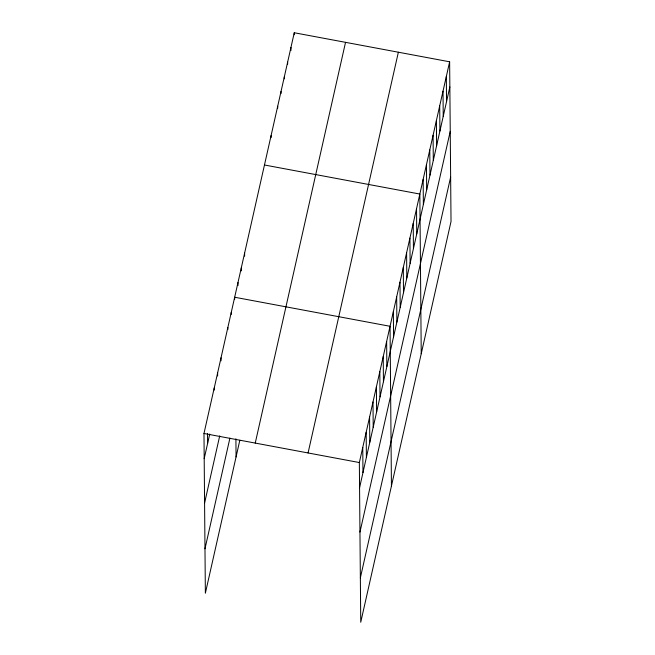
<?xml version="1.0" encoding="UTF-8"?>
<svg xmlns="http://www.w3.org/2000/svg" width="655" height="655" viewBox="0 0 655 655"><rect width="100%" height="100%" fill="white"/><g stroke="black" fill="none" stroke-linecap="round" stroke-linejoin="round"><path stroke-width="0.98" d="M239.812 440.299L205.367 593.201L203.975 433.495L294.259 32.75L449.633 61.799L451.025 221.505L360.741 622.25L359.349 462.545L449.633 61.799M204.188 458.647L209.731 434.044M204.581 503.048L219.712 435.87M204.974 548.8L229.921 438.097M255.245 443.083L345.537 42.338M308.071 452.957L398.363 52.212M359.57 487.697L449.854 86.951M359.955 532.097L450.239 131.352M360.356 577.849L450.64 177.104M264.464 164.995L419.839 194.044L421.231 353.749M203.975 433.495L359.349 462.545M446.325 76.496L446.546 101.648M443.017 91.184L443.23 116.344M439.701 105.881L439.923 131.033M436.394 120.577L436.615 145.729M433.086 135.266L433.299 160.426M429.77 149.962L429.991 175.114M426.462 164.659L426.683 189.811M423.155 179.347L423.367 204.507M416.531 208.74L416.752 233.892M413.215 223.429L413.436 248.589M409.907 238.125L410.128 263.277M406.599 252.822L406.82 277.974M403.284 267.51L403.505 292.67M399.976 282.207L400.197 307.359M396.668 296.903L396.889 322.055M393.352 311.592L393.573 336.752M391.436 485.994L390.044 326.288L234.67 297.239L234.686 299.253M386.638 341.427L386.851 366.587M383.224 356.566L383.445 381.726M379.81 371.704L380.031 396.865M376.404 386.843L376.625 412.003M372.99 401.982L373.211 427.142M369.584 417.12L369.797 442.281M366.17 432.267L366.391 457.419M362.755 447.406L362.976 472.558M294.259 32.75L294.275 34.764M290.951 47.447L290.976 50.46M287.635 62.135L287.651 64.149M284.327 76.832L284.344 78.846M281.02 91.528L281.036 93.542M277.704 106.216L277.72 108.231M271.088 135.61L271.104 137.624M244.602 253.157L244.626 256.179M241.294 267.854L241.318 270.875M237.978 282.551L238.002 285.564M235.906 438.825L236.062 456.953M231.256 312.378L231.272 314.392M227.85 327.516L227.866 329.531M221.022 357.802L221.054 360.815M217.616 372.941L217.64 375.954M214.201 388.079L214.218 390.085M207.512 433.446L207.602 443.509"/></g></svg>
